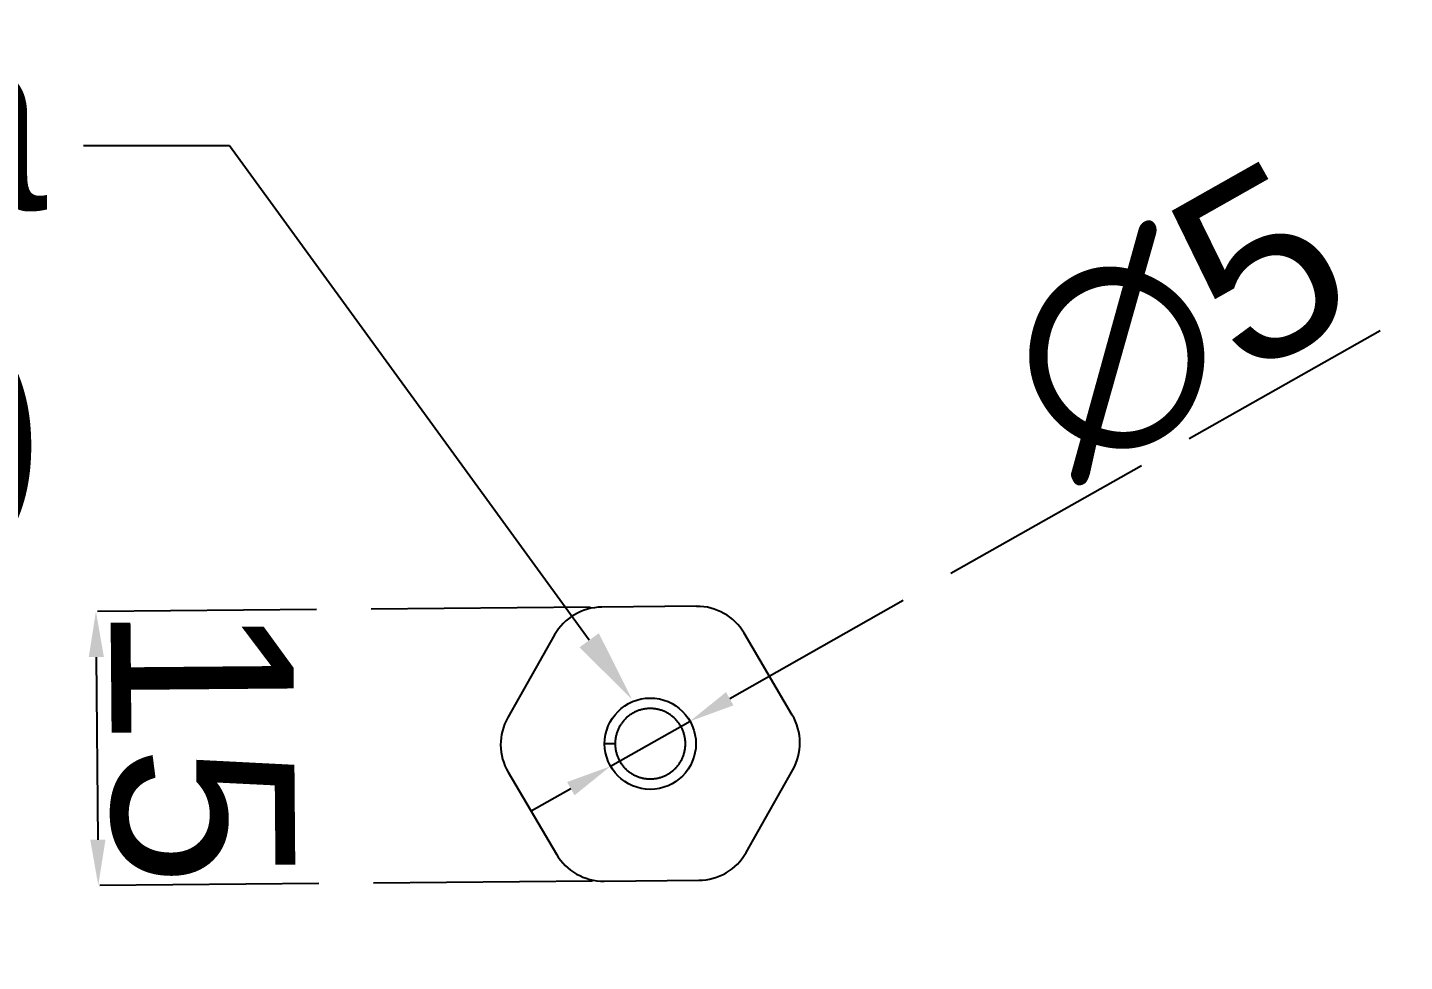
# Model space of a CAD drawing. Header units: millimetres. Extents: x 129 to 6329, y 33 to 3553.
# Drawn here: x 502.4 to 577.9, y 2406.6 to 2457.7 of the extents above; entities that cross this region are included whole.
import ezdxf
from ezdxf import colors
from ezdxf.entities.mleader import LeaderData, LeaderLine
from ezdxf.math import Vec2, Vec3

# ---------------------------------------------------------------- set-up
doc = ezdxf.new("R2010")
doc.units = ezdxf.units.MM
doc.linetypes.add('ACAD_ISO02W100', pattern=[15, 12, -3])
doc.layers.add('cota', color=82, linetype='ACAD_ISO02W100')
doc.layers.add('Perfiles', color=255, linetype='Continuous')
doc.styles.get("Standard").update_dxf_attribs({"font": 'arial.ttf'})
doc.dimstyles.new('ISO-25', dxfattribs={"dimtxt": 2.5, "dimasz": 2.5, "dimexe": 1.25, "dimexo": 0.625, "dimtad": 1, "dimtxsty": 'Standard', "dimcen": 2.5, "dimadec": 0, "dimazin": 0, "dimtfac": 1, "dimtmove": 0, "dimatfit": 3, "dimfxl": 1, "dimarcsym": 0})

# ---------------------------------------------------------------- blocks, each defined once
blk = doc.blocks.new('*D168')
at = {"layer": 'cota', "color": 0, "lineweight": -2, "transparency": 16777216}
for p, q in [((533.256, 2425.963), (504.926, 2425.722)), ((506.197, 2423.233), (506.282, 2413.233)), ((533.383, 2410.963), (505.054, 2410.722))]:
    blk.add_line(p, q, dxfattribs=at)
at = {"layer": 'cota', "color": 0, "transparency": 16777216}
for points in [[(506.614, 2423.236), (505.781, 2423.229), (506.176, 2425.732)], [(506.699, 2413.236), (505.866, 2413.229), (506.304, 2410.733)]]:
    blk.add_solid(points, dxfattribs=at)
at = {"layer": 'cota', "color": 0, "transparency": 16777216, "insert": (511.969, 2418.452), "char_height": 10, "attachment_point": 5, "rotation": 270.48677}
blk.add_mtext('15', dxfattribs=at)
blk = doc.blocks.new('*D170')
at = {"layer": 'cota', "color": 0, "lineweight": -2, "transparency": 16777216}
for p, q in [((576.515, 2441.09), (540.895, 2420.951)), ((534.366, 2417.26), (538.718, 2419.721)), ((532.19, 2416.029), (530.013, 2414.799))]:
    blk.add_line(p, q, dxfattribs=at)
at = {"layer": 'cota', "color": 0, "transparency": 16777216}
for points in [[(540.69, 2421.314), (541.1, 2420.588), (538.718, 2419.721)], [(531.985, 2416.392), (532.395, 2415.667), (534.366, 2417.26)]]:
    blk.add_solid(points, dxfattribs=at)
at = {"layer": 'cota', "color": 0, "transparency": 16777216, "insert": (565.391, 2441.706), "char_height": 10, "attachment_point": 5, "rotation": 29.48333}
blk.add_mtext('∅5', dxfattribs=at)

msp = doc.modelspace()

# ---------------------------------------------------------------- linework, layer by layer
at = {"layer": 'Perfiles'}
for p, q in [((539.076, 2426.012), (533.88, 2425.968)), ((531.295, 2424.446), (528.735, 2419.924)), ((544.323, 2420.056), (541.687, 2424.534)), ((534.615, 2418.49), (534.042, 2418.49)), ((528.761, 2416.924), (531.397, 2412.446)), ((541.789, 2412.535), (544.349, 2417.056)), ((534.008, 2410.968), (539.204, 2411.013))]:
    msp.add_line(p, q, dxfattribs=at)
msp.add_circle((536.542, 2418.49), 2.5, dxfattribs=at)
for centre, start, end in [((533.906, 2422.968), 90.48677, 150.48677), ((539.102, 2423.012), 30.48677, 90.48677), ((531.346, 2418.446), 150.48677, 210.48677), ((541.738, 2418.534), 330.48677, 30.48677), ((533.982, 2413.968), 210.48677, 270.48677), ((539.178, 2414.012), 270.48677, 330.48677)]:
    msp.add_arc(centre, 3, start, end, dxfattribs=at)
msp.add_rational_spline([(534.615, 2418.49), (534.615, 2419.288), (535.179, 2419.853), (535.744, 2420.417), (536.542, 2420.417), (537.34, 2420.417), (537.905, 2419.853), (538.469, 2419.288), (538.469, 2418.49), (538.469, 2417.692), (537.905, 2417.127), (537.34, 2416.563), (536.542, 2416.563), (535.744, 2416.563), (535.179, 2417.127), (534.615, 2417.692), (534.615, 2418.49)], [1, 0.923879532511, 1, 0.923879532511, 1, 0.923879532511, 1, 0.923879532511, 1, 0.923879532511, 1, 0.923879532511, 1, 0.923879532511, 1, 0.923879532511, 1], degree=2, knots=[0, 0, 0, 0.00892857, 0.00892857, 0.01785714, 0.01785714, 0.02678571, 0.02678571, 0.03571429, 0.03571429, 0.04464286, 0.04464286, 0.05357143, 0.05357143, 0.0625, 0.0625, 0.07142857, 0.07142857, 0.07142857], dxfattribs=at)

# ---------------------------------------------------------------- dimensions: what is measured, and where the dimension line sits
at = {"layer": 'cota'}
dim = msp.add_diameter_dim_2p(p1=(534.366, 2417.26), p2=(538.718, 2419.721), dimstyle='ISO-25', override={"dimtxt": 10}, dxfattribs=at)
dim.commit()
dim.dimension.update_dxf_attribs({"geometry": '*D170', "text_midpoint": (568.35, 2436.474), "dimtype": 163})
dim = msp.add_linear_dim(base=(506.304, 2410.733), p1=(533.88, 2425.968), p2=(534.008, 2410.968), angle=270.48677, dimstyle='ISO-25', override={"dimtxt": 10}, dxfattribs=at)
dim.commit()
dim.dimension.update_dxf_attribs({"geometry": '*D168', "text_midpoint": (506.238, 2418.403), "dimtype": 161})

# ---------------------------------------------------------------- leaders
ml = msp.add_multileader_mtext('Standard', dxfattribs=at)
ml.set_content('Rosca menor a \\Pdiametro (r < 5mm)', color=256)
ml.set_leader_properties()
ml.build(insert=Vec2(0, 0))
ctx = ml.context
ctx.base_point, ctx.char_height, ctx.plane_origin = Vec3(383.328, 2451.23), 10, Vec3(535.546, 2420.916)
ctx.text_align_type = 2
notes = []
notes.append((ctx, [(0, (1, 1, 0), (513.5, 2451.23), (-1, 0), 8, [(0, [(535.546, 2420.916)], 0, [])])]))
ctx.mtext.insert, ctx.mtext.alignment, ctx.mtext.flow_direction = Vec3(503.5, 2457.7), 3, 5
for ctx, leaders in notes:
    for number, flags, end, landing, length, lines in leaders:
        leader = LeaderData()
        leader.index, (leader.has_last_leader_line, leader.has_dogleg_vector, leader.attachment_direction) = number, flags
        leader.last_leader_point, leader.dogleg_vector, leader.dogleg_length = Vec3(end), Vec3(landing), length
        for number, points, colour, breaks in lines:
            line = LeaderLine()
            line.index, line.vertices, line.color, line.breaks = number, Vec3.list(points), colors.encode_raw_color(colour), breaks
            leader.lines.append(line)
        ctx.leaders.append(leader)

doc.saveas('drawing.dxf')
